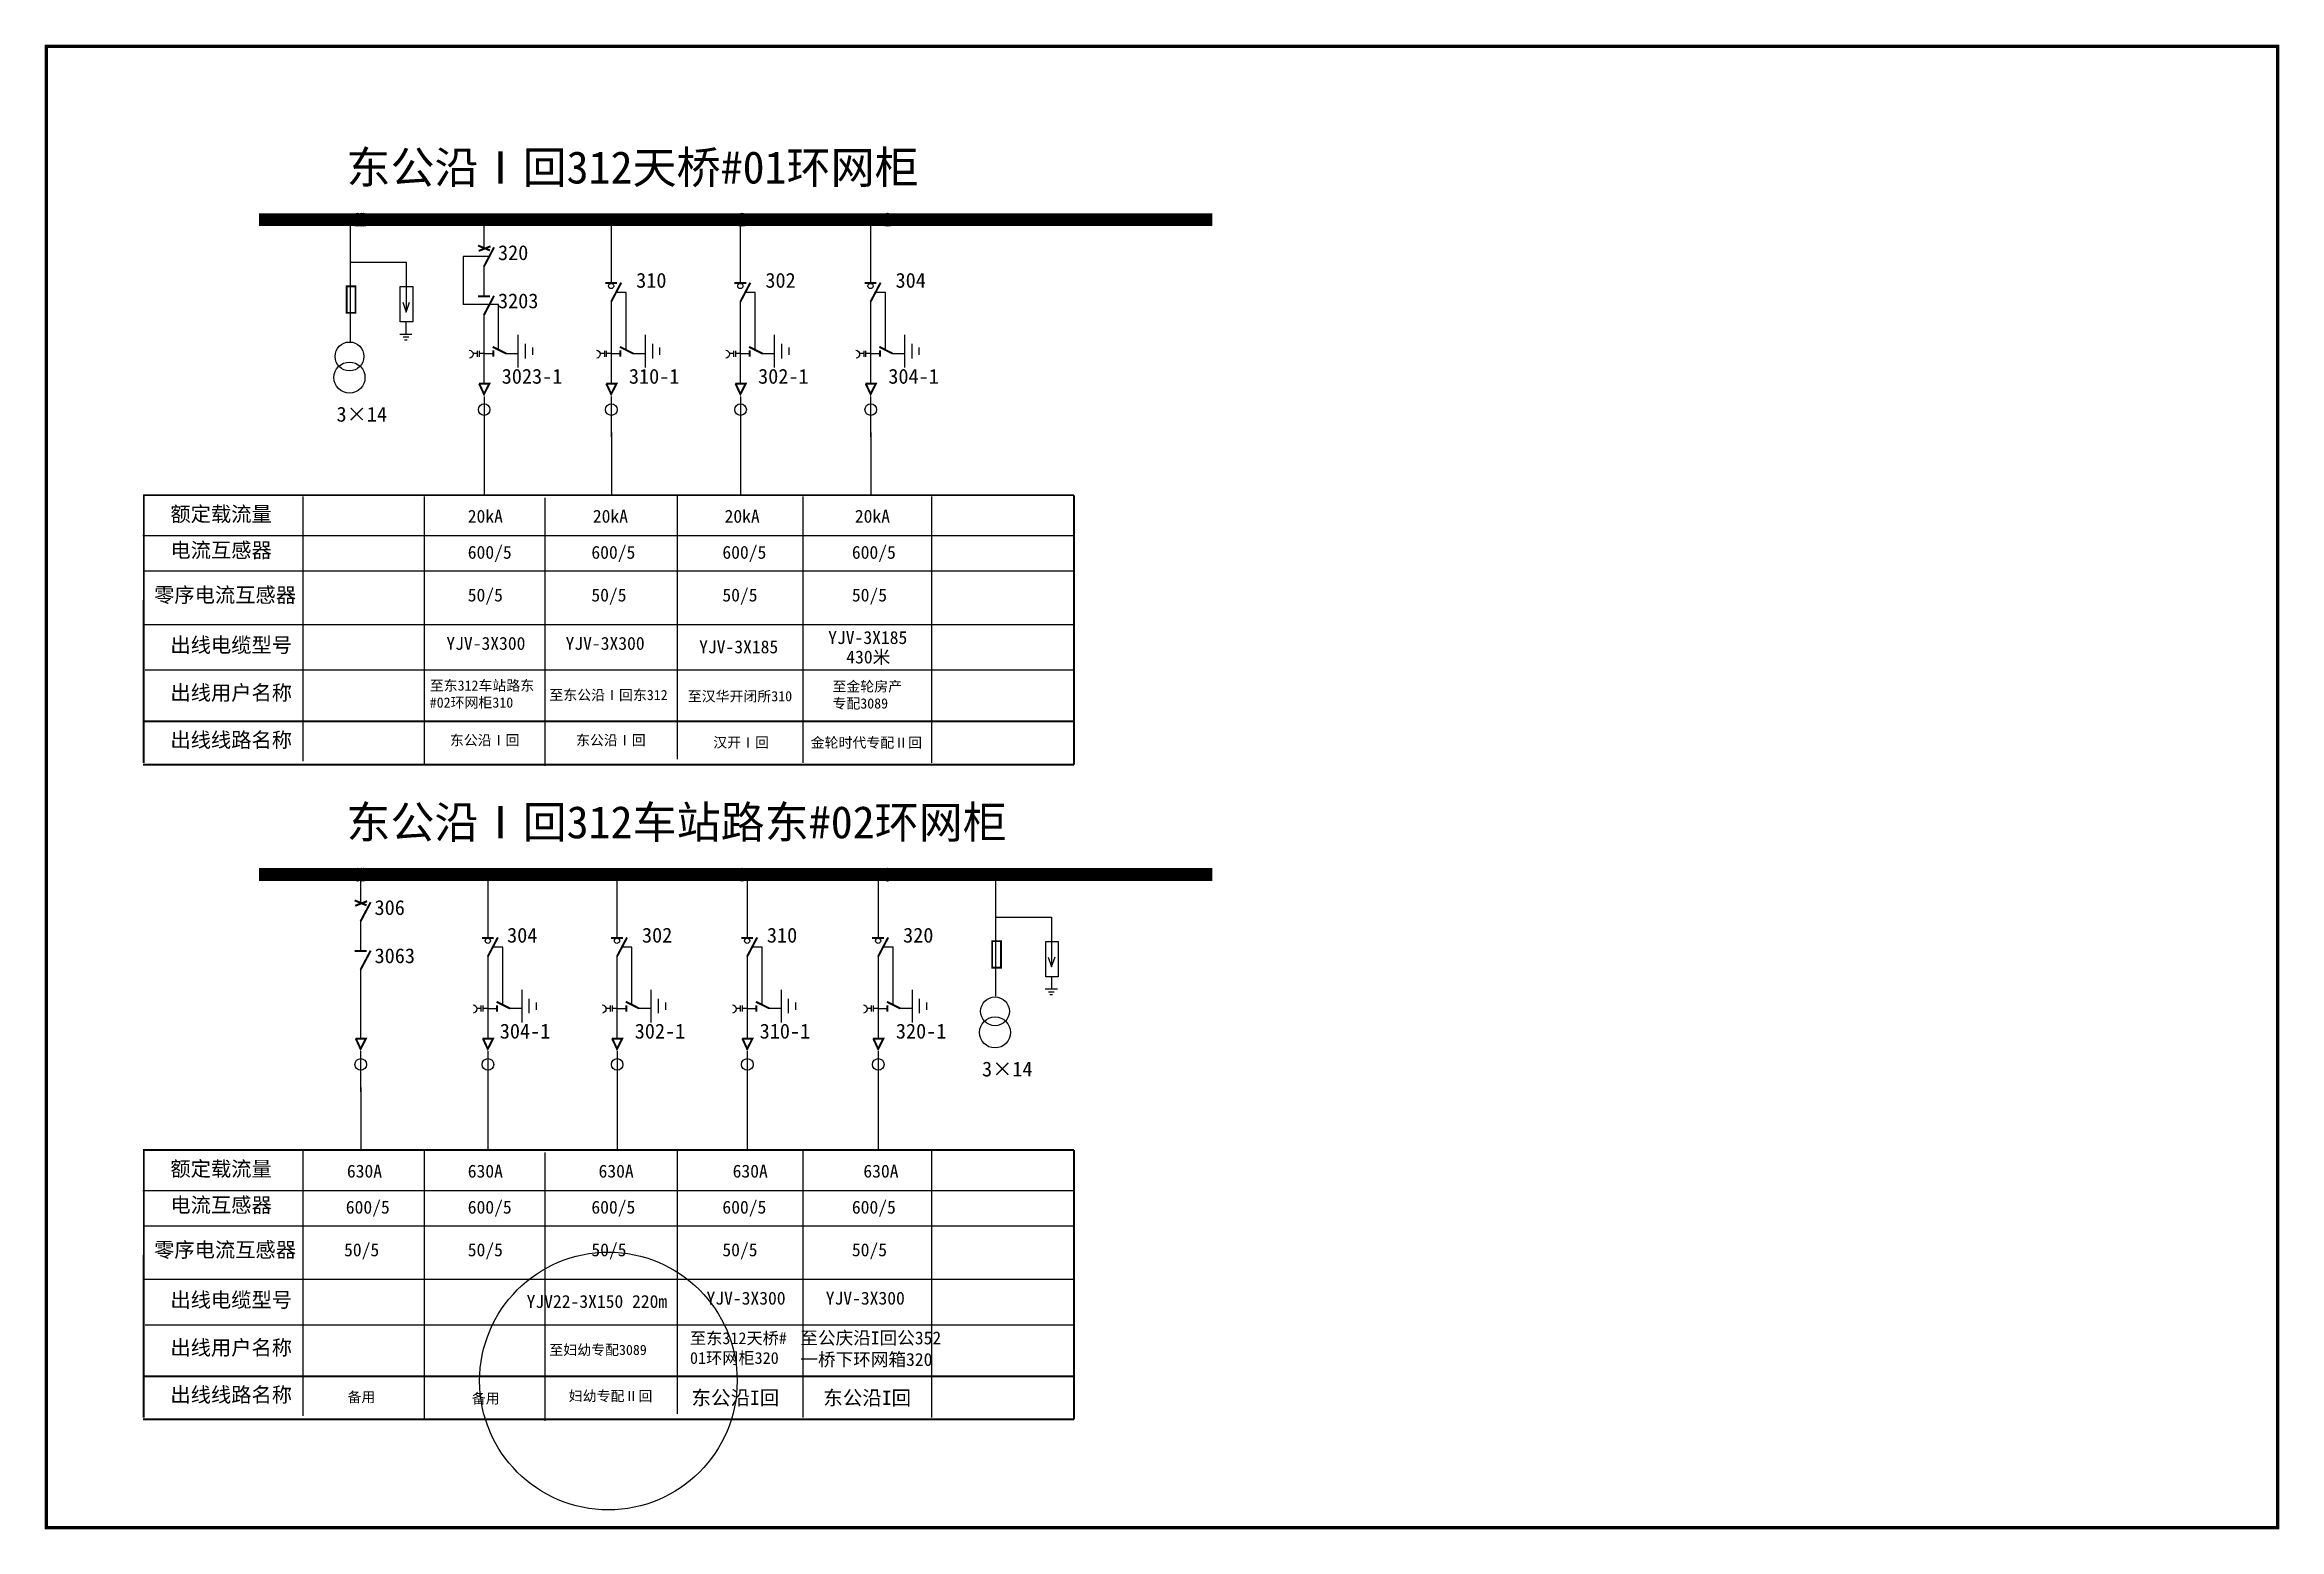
# Model space of a CAD drawing. Extents: x 1306 to 1652, y 78 to 307.
import ezdxf

# ---------------------------------------------------------------- set-up
doc = ezdxf.new("R2010")
doc.units = 0
doc.linetypes.add('ACAD_ISO02W100', pattern=[15, 12, -3])
doc.linetypes.add('CENTER', pattern=[50.8, 31.75, -6.35, 6.35, -6.35])
doc.layers.get('0').update_dxf_attribs({"linetype": 'CONTINUOUS'})
doc.styles.add('SimSun_txtstyle_2.25_0_0', font='', dxfattribs={"height": 2.25})
doc.styles.get("Standard").update_dxf_attribs({"font": ''})
doc.styles.add('字体', font='', dxfattribs={"height": 2.5})
doc.styles.get('SimSun_txtstyle_2.25_0_0').set_extended_font_data('SimSun')
doc.styles.get('Standard').set_extended_font_data('SimSun')
doc.styles.get('字体').set_extended_font_data('SimSun')

# ---------------------------------------------------------------- blocks, each defined once
blk = doc.blocks.new('A$C787C5D5C')
at = {"linetype": 'Continuous', "const_width": 0.5}
blk.add_lwpolyline([(0.25, 229.48), (345.71, 229.48), (345.71, 0.25), (0.25, 0.25)], close=True, dxfattribs=at)

msp = doc.modelspace()

# ---------------------------------------------------------------- linework, layer by layer
for p, q in [((1374.4, 280.9), (1374.4, 275.84)), ((1394.09, 280.9), (1394.09, 270.45)), ((1414.09, 280.9), (1414.09, 270.45)), ((1434.25, 280.9), (1434.25, 270.45)), ((1353.68, 279.47), (1353.68, 261.39)), ((1374.4, 273.21), (1374.4, 268.38)), ((1394.09, 267.61), (1394.09, 254.94)), ((1414.09, 267.61), (1414.09, 254.94)), ((1434.25, 267.61), (1434.25, 254.94)), ((1362.32, 264.39), (1362.32, 262.51)), ((1374.4, 265.53), (1374.4, 254.94)), ((1374.4, 259.51), (1375.84, 259.51)), ((1377.72, 259.55), (1379.68, 259.55)), ((1394.09, 259.51), (1395.53, 259.51)), ((1397.41, 259.55), (1399.37, 259.55)), ((1414.09, 259.51), (1415.53, 259.51)), ((1417.41, 259.55), (1419.38, 259.55)), ((1434.25, 259.51), (1435.69, 259.51)), ((1437.57, 259.55), (1439.53, 259.55)), ((1346.35, 237.4), (1346.35, 196.46)), ((1365.15, 237.4), (1365.15, 195.9)), ((1383.84, 237.21), (1383.84, 195.71)), ((1404.31, 237.7), (1404.31, 196.76)), ((1423.79, 237.4), (1423.79, 196.18)), ((1443.69, 237.4), (1443.69, 196.18)), ((1321.59, 231.36), (1465.76, 231.36)), ((1321.88, 225.87), (1465.76, 225.87)), ((1321.88, 217.6), (1465.76, 217.6)), ((1355.29, 179.57), (1355.29, 174.51)), ((1374.99, 179.57), (1374.99, 169.12)), ((1394.99, 179.57), (1394.99, 169.12)), ((1415.14, 179.57), (1415.14, 169.12)), ((1435.42, 179.57), (1435.42, 169.12)), ((1453.61, 178.14), (1453.61, 160.05)), ((1355.29, 171.87), (1355.29, 167.05)), ((1374.99, 166.28), (1374.99, 153.6)), ((1394.99, 166.28), (1394.99, 153.6)), ((1415.14, 166.28), (1415.14, 153.6)), ((1435.42, 166.28), (1435.42, 153.6)), ((1355.29, 164.2), (1355.29, 153.6)), ((1462.26, 163.06), (1462.26, 161.17)), ((1374.99, 158.17), (1376.43, 158.17)), ((1378.31, 158.21), (1380.27, 158.21)), ((1394.99, 158.17), (1396.43, 158.17)), ((1398.31, 158.21), (1400.27, 158.21)), ((1415.14, 158.17), (1416.58, 158.17)), ((1418.47, 158.21), (1420.43, 158.21)), ((1435.42, 158.17), (1436.86, 158.17)), ((1438.74, 158.21), (1440.7, 158.21)), ((1346.35, 136.07), (1346.35, 95.12)), ((1365.15, 136.07), (1365.15, 94.57)), ((1383.84, 135.88), (1383.84, 94.38)), ((1404.31, 136.37), (1404.31, 95.42)), ((1423.79, 136.07), (1423.79, 94.85)), ((1443.69, 136.07), (1443.69, 94.85)), ((1321.59, 130.02), (1465.76, 130.02)), ((1321.88, 124.53), (1465.76, 124.53)), ((1321.88, 116.26), (1465.76, 116.26))]:
    msp.add_line(p, q)
at = {"linetype": 'Continuous'}
for p, q in [((1353.71, 273.64), (1362.36, 273.64)), ((1362.36, 273.64), (1362.36, 269.98)), ((1362.34, 269.89), (1362.34, 265.97)), ((1361.82, 267.47), (1362.34, 265.92)), ((1362.34, 265.92), (1362.88, 267.49)), ((1363.25, 262.48), (1361.35, 262.48)), ((1362.76, 262.04), (1361.88, 262.04)), ((1362.51, 261.6), (1362.1, 261.6)), ((1453.65, 172.31), (1462.29, 172.31)), ((1462.29, 172.31), (1462.29, 168.65)), ((1461.76, 166.13), (1462.28, 164.59)), ((1462.28, 168.55), (1462.28, 164.64)), ((1462.28, 164.59), (1462.81, 166.16)), ((1463.18, 161.14), (1461.28, 161.14)), ((1462.69, 160.7), (1461.81, 160.7)), ((1462.44, 160.26), (1462.03, 160.26))]:
    msp.add_line(p, q, dxfattribs=at)
at = {"color": 7}
for p, q in [((1375.11, 274.54), (1371.16, 274.54)), ((1371.16, 274.54), (1371.16, 267.12)), ((1379.71, 257.36), (1379.71, 262.4)), ((1380.83, 258.76), (1380.83, 261)), ((1381.95, 259.32), (1381.95, 260.44)), ((1399.4, 257.36), (1399.4, 262.4)), ((1400.52, 258.76), (1400.52, 261)), ((1401.64, 259.32), (1401.64, 260.44)), ((1419.4, 257.36), (1419.4, 262.4)), ((1420.52, 258.76), (1420.52, 261)), ((1421.64, 259.32), (1421.64, 260.44)), ((1439.56, 257.36), (1439.56, 262.4)), ((1440.68, 258.76), (1440.68, 261)), ((1441.8, 259.32), (1441.8, 260.44)), ((1374.43, 247.28), (1374.43, 237.77)), ((1394.12, 247.28), (1394.12, 237.77)), ((1414.12, 247.28), (1414.12, 237.77)), ((1434.28, 247.28), (1434.28, 237.77)), ((1380.29, 156.02), (1380.29, 161.06)), ((1381.42, 157.42), (1381.42, 159.66)), ((1400.29, 156.02), (1400.29, 161.06)), ((1401.42, 157.42), (1401.42, 159.66)), ((1420.45, 156.02), (1420.45, 161.06)), ((1421.57, 157.42), (1421.57, 159.66)), ((1440.73, 156.02), (1440.73, 161.06)), ((1441.85, 157.42), (1441.85, 159.66)), ((1382.54, 157.98), (1382.54, 159.1)), ((1402.54, 157.98), (1402.54, 159.1)), ((1422.69, 157.98), (1422.69, 159.1)), ((1442.97, 157.98), (1442.97, 159.1)), ((1355.32, 145.95), (1355.32, 136.43)), ((1375.01, 145.95), (1375.01, 136.43)), ((1395.01, 145.95), (1395.01, 136.43)), ((1415.17, 145.95), (1415.17, 136.43)), ((1435.45, 145.95), (1435.45, 136.43))]:
    msp.add_line(p, q, dxfattribs=at)
at = {"linetype": 'CENTER'}
for p, q in [((1374.41, 252.89), (1374.41, 246.63)), ((1394.1, 252.89), (1394.1, 246.63)), ((1414.1, 252.89), (1414.1, 246.63)), ((1434.26, 252.89), (1434.26, 246.63)), ((1355.3, 151.56), (1355.3, 145.29)), ((1374.99, 151.56), (1374.99, 145.29)), ((1395, 151.56), (1395, 145.29)), ((1415.15, 151.56), (1415.15, 145.29)), ((1435.43, 151.56), (1435.43, 145.29))]:
    msp.add_line(p, q, dxfattribs=at)
at = {"color": 0, "linetype": 'Continuous'}
for p, q in [((1321.93, 210.57), (1465.76, 210.57)), ((1321.93, 109.23), (1465.76, 109.23))]:
    msp.add_line(p, q, dxfattribs=at)
for points, const_width in [([(1339.57, 280.24), (1487.14, 280.24)], 2), ([(1373.48, 276.23), (1375.32, 275.48)], 0.312), ([(1373.58, 275.4), (1375.42, 276.11)], 0.312), ([(1374.4, 272.99), (1375.96, 275.95)], 0.312), ([(1393.17, 270.41), (1395.01, 270.41)], 0.312), ([(1394.09, 267.53), (1395.65, 270.49)], 0.312), ([(1413.17, 270.41), (1415.01, 270.41)], 0.312), ([(1414.09, 267.53), (1415.65, 270.49)], 0.312), ([(1433.33, 270.41), (1435.17, 270.41)], 0.312), ([(1434.25, 267.53), (1435.81, 270.49)], 0.312), ([(1373.48, 268.37), (1375.32, 268.37)], 0.312), ([(1374.4, 265.49), (1375.96, 268.45)], 0.312), ([(1375.76, 260.55), (1377.84, 259.51)], 0.312), ([(1375.84, 259.99), (1375.84, 259.03)], 0.312), ([(1395.45, 260.55), (1397.53, 259.51)], 0.312), ([(1395.53, 259.99), (1395.53, 259.03)], 0.312), ([(1415.45, 260.55), (1417.53, 259.51)], 0.312), ([(1415.53, 259.99), (1415.53, 259.03)], 0.312), ([(1435.61, 260.55), (1437.69, 259.51)], 0.312), ([(1435.69, 259.99), (1435.69, 259.03)], 0.312), ([(1373.63, 254.84), (1375.22, 254.84), (1374.41, 253.24), (1373.65, 254.87)], 0.312), ([(1393.32, 254.84), (1394.91, 254.84), (1394.1, 253.24), (1393.34, 254.87)], 0.312), ([(1413.33, 254.84), (1414.91, 254.84), (1414.1, 253.24), (1413.34, 254.87)], 0.312), ([(1433.48, 254.84), (1435.07, 254.84), (1434.26, 253.24), (1433.5, 254.87)], 0.312), ([(1321.59, 237.6), (1465.76, 237.6)], 0.3), ([(1321.73, 196.18), (1321.74, 237.6)], 0.3), ([(1465.76, 237.6), (1465.76, 195.9)], 0.3), ([(1465.76, 202.59), (1321.59, 202.59)], 0.3), ([(1465.76, 195.91), (1321.59, 195.91)], 0.3), ([(1339.57, 178.91), (1487.14, 178.91)], 2), ([(1354.37, 174.9), (1356.22, 174.14)], 0.312), ([(1354.47, 174.06), (1356.31, 174.77)], 0.312), ([(1355.29, 171.65), (1356.86, 174.61)], 0.312), ([(1354.37, 167.04), (1356.22, 167.04)], 0.312), ([(1355.29, 164.16), (1356.86, 167.12)], 0.312), ([(1374.07, 169.08), (1375.91, 169.08)], 0.312), ([(1374.99, 166.2), (1376.55, 169.16)], 0.312), ([(1394.07, 169.08), (1395.91, 169.08)], 0.312), ([(1394.99, 166.2), (1396.55, 169.16)], 0.312), ([(1414.22, 169.08), (1416.06, 169.08)], 0.312), ([(1415.14, 166.2), (1416.7, 169.16)], 0.312), ([(1434.5, 169.08), (1436.34, 169.08)], 0.312), ([(1435.42, 166.2), (1436.98, 169.16)], 0.312), ([(1376.35, 159.21), (1378.43, 158.17)], 0.312), ([(1396.35, 159.21), (1398.43, 158.17)], 0.312), ([(1416.5, 159.21), (1418.59, 158.17)], 0.312), ([(1436.78, 159.21), (1438.86, 158.17)], 0.312), ([(1376.43, 158.65), (1376.43, 157.69)], 0.312), ([(1396.43, 158.65), (1396.43, 157.69)], 0.312), ([(1416.58, 158.65), (1416.58, 157.69)], 0.312), ([(1436.86, 158.65), (1436.86, 157.69)], 0.312), ([(1354.53, 153.51), (1356.12, 153.51), (1355.3, 151.9), (1354.55, 153.54)], 0.312), ([(1374.22, 153.51), (1375.81, 153.51), (1374.99, 151.9), (1374.24, 153.54)], 0.312), ([(1394.22, 153.51), (1395.81, 153.51), (1395, 151.9), (1394.24, 153.54)], 0.312), ([(1414.38, 153.51), (1415.97, 153.51), (1415.15, 151.9), (1414.4, 153.54)], 0.312), ([(1434.65, 153.51), (1436.24, 153.51), (1435.43, 151.9), (1434.67, 153.54)], 0.312), ([(1321.59, 136.27), (1465.76, 136.27)], 0.3), ([(1321.73, 94.85), (1321.74, 136.27)], 0.3), ([(1465.76, 136.27), (1465.76, 94.57)], 0.3), ([(1465.76, 101.26), (1321.59, 101.26)], 0.3), ([(1465.76, 94.57), (1321.59, 94.57)], 0.3)]:
    msp.add_lwpolyline(points, dxfattribs=dict(const_width=const_width))
at = {"const_width": 0.3}
for points in [[(1353.14, 265.82), (1353.14, 269.91), (1354.51, 269.91), (1354.51, 265.82)], [(1453.08, 164.49), (1453.08, 168.58), (1454.45, 168.58), (1454.45, 164.49)]]:
    msp.add_lwpolyline(points, close=True, dxfattribs=at)
at = {"linetype": 'Continuous'}
for points in [[(1361.44, 269.87), (1363.37, 269.87), (1363.37, 264.4), (1361.44, 264.4)], [(1461.38, 168.54), (1463.31, 168.54), (1463.31, 163.06), (1461.38, 163.06)]]:
    msp.add_lwpolyline(points, close=True, dxfattribs=at)
at = {"linetype": 'ACAD_ISO02W100'}
for points in [[(1376.67, 260.06), (1376.67, 267.1), (1371.16, 267.1)], [(1396.41, 259.97), (1396.41, 268.98), (1394.85, 268.98)], [(1416.41, 259.97), (1416.41, 268.98), (1414.86, 268.98)], [(1436.57, 259.97), (1436.57, 268.98), (1435.01, 268.98)], [(1377.31, 158.64), (1377.31, 167.64), (1375.75, 167.64)], [(1397.31, 158.64), (1397.31, 167.64), (1395.75, 167.64)], [(1417.46, 158.64), (1417.46, 167.64), (1415.91, 167.64)], [(1437.74, 158.64), (1437.74, 167.64), (1436.18, 167.64)]]:
    msp.add_lwpolyline(points, dxfattribs=at)
for points in [[(1372.13, 260.06, -0.877934), (1372.16, 258.79)], [(1391.82, 260.06, -0.877934), (1391.85, 258.79)], [(1411.83, 260.06, -0.877934), (1411.85, 258.79)], [(1431.98, 260.06, -0.877934), (1432.01, 258.79)], [(1372.72, 158.73, -0.877934), (1372.74, 157.46)], [(1392.72, 158.73, -0.877934), (1392.75, 157.46)], [(1412.88, 158.73, -0.877934), (1412.9, 157.46)], [(1433.15, 158.73, -0.877934), (1433.18, 157.46)]]:
    msp.add_lwpolyline(points, format="xyb")
for points in [[(1373.35, 259.52), (1372.69, 259.52)], [(1373.35, 259.96), (1373.35, 259.01)], [(1373.64, 259.96), (1373.64, 259.01)], [(1374.4, 259.52), (1373.64, 259.52)], [(1393.04, 259.52), (1392.38, 259.52)], [(1393.04, 259.96), (1393.04, 259.01)], [(1393.33, 259.96), (1393.33, 259.01)], [(1394.09, 259.52), (1393.33, 259.52)], [(1413.04, 259.52), (1412.39, 259.52)], [(1413.04, 259.96), (1413.04, 259.01)], [(1413.34, 259.96), (1413.34, 259.01)], [(1414.09, 259.52), (1413.34, 259.52)], [(1433.2, 259.52), (1432.54, 259.52)], [(1433.2, 259.96), (1433.2, 259.01)], [(1433.49, 259.96), (1433.49, 259.01)], [(1434.25, 259.52), (1433.49, 259.52)], [(1373.94, 158.19), (1373.28, 158.19)], [(1373.94, 158.63), (1373.94, 157.68)], [(1374.23, 158.63), (1374.23, 157.68)], [(1374.98, 158.19), (1374.23, 158.19)], [(1393.94, 158.19), (1393.28, 158.19)], [(1393.94, 158.63), (1393.94, 157.68)], [(1394.23, 158.63), (1394.23, 157.68)], [(1394.98, 158.19), (1394.23, 158.19)], [(1414.09, 158.19), (1413.44, 158.19)], [(1414.09, 158.63), (1414.09, 157.68)], [(1414.39, 158.63), (1414.39, 157.68)], [(1415.14, 158.19), (1414.39, 158.19)], [(1434.37, 158.19), (1433.71, 158.19)], [(1434.37, 158.63), (1434.37, 157.68)], [(1434.66, 158.63), (1434.66, 157.68)], [(1435.42, 158.19), (1434.66, 158.19)]]:
    msp.add_lwpolyline(points)
for centre, radius in [((1354.83, 280.22), 0.996), ((1355.45, 280.22), 0.996), ((1355.69, 280.22), 0.996), ((1414.3, 280.22), 0.996), ((1414.4, 280.22), 0.996), ((1436.9, 280.22), 0.996), ((1394.09, 269.97), 0.4), ((1414.09, 269.97), 0.4), ((1434.25, 269.97), 0.4), ((1374.43, 250.84), 0.901), ((1394.12, 250.84), 0.901), ((1414.12, 250.84), 0.901), ((1434.28, 250.84), 0.901), ((1354.83, 178.88), 0.996), ((1355.45, 178.88), 0.996), ((1355.69, 178.88), 0.996), ((1414.3, 178.88), 0.996), ((1414.4, 178.88), 0.996), ((1436.9, 178.88), 0.996), ((1374.99, 168.64), 0.4), ((1394.99, 168.64), 0.4), ((1415.14, 168.64), 0.4), ((1435.42, 168.64), 0.4), ((1355.32, 149.51), 0.901), ((1375.02, 149.51), 0.901), ((1395.02, 149.51), 0.901), ((1415.17, 149.51), 0.901), ((1435.45, 149.51), 0.901)]:
    msp.add_circle(centre, radius)
at = {"linetype": 'Continuous'}
for centre, radius in [((1353.58, 259.07), 2.23), ((1353.58, 255.8), 2.4), ((1453.52, 157.73), 2.23), ((1453.52, 154.47), 2.4)]:
    msp.add_circle(centre, radius, dxfattribs=at)
at = {"color": 1}
msp.add_circle((1393.66, 100.52), 19.94, dxfattribs=at)

# ---------------------------------------------------------------- block references
at = {"color": 7}
msp.add_blockref('A$C787C5D5C', (1306.39, 77.57), dxfattribs=at)

# ---------------------------------------------------------------- texts
for s, p in [('东公沿Ⅰ回312天桥#01环网柜', (1353.1, 285.83)), ('东公沿Ⅰ回312车站路东#02环网柜', (1353.1, 184.5))]:
    msp.add_text(s, height=5, dxfattribs=at).set_placement(p)
for s, height, p in [('320', 2.3, (1376.57, 273.98)), ('310', 2.3, (1397.96, 269.7)), ('302', 2.3, (1417.97, 269.7)), ('304', 2.3, (1438.12, 269.7)), ('3203', 2.3, (1376.57, 266.52)), ('3023-1', 2.3, (1377.15, 254.85)), ('310-1', 2.3, (1396.84, 254.85)), ('302-1', 2.3, (1416.84, 254.85)), ('304-1', 2.3, (1437, 254.85)), ('3×14', 2.3, (1351.57, 248.98)), ('20kA', 2, (1371.89, 233.34)), ('20kA', 2, (1391.26, 233.34)), ('20kA', 2, (1411.65, 233.34)), ('20kA', 2, (1431.82, 233.34)), ('600/5', 2, (1371.89, 227.76)), ('600/5', 2, (1391.03, 227.76)), ('600/5', 2, (1411.31, 227.76)), ('600/5', 2, (1431.36, 227.76)), ('50/5', 2, (1371.89, 221.15)), ('50/5', 2, (1391.03, 221.15)), ('50/5', 2, (1411.31, 221.15)), ('50/5', 2, (1431.36, 221.15)), ('YJV-3X300', 2, (1368.57, 213.67)), ('YJV-3X300', 2, (1387.03, 213.67)), ('YJV-3X185', 2, (1407.71, 213.13)), ('YJV-3X185', 2, (1427.69, 214.57)), ('430米', 2, (1430.49, 211.56)), ('306', 2.3, (1357.46, 172.64)), ('304', 2.3, (1377.98, 168.36)), ('302', 2.3, (1398.86, 168.36)), ('310', 2.3, (1418.2, 168.36)), ('320', 2.3, (1439.29, 168.36)), ('3063', 2.3, (1357.46, 165.18)), ('304-1', 2.3, (1376.85, 153.51)), ('302-1', 2.3, (1397.74, 153.51)), ('310-1', 2.3, (1417.08, 153.51)), ('320-1', 2.3, (1438.17, 153.51)), ('3×14', 2.3, (1451.51, 147.65)), ('630A', 2, (1353.18, 132)), ('630A', 2, (1371.89, 132)), ('630A', 2, (1392.14, 132)), ('630A', 2, (1412.9, 132)), ('630A', 2, (1433.14, 132)), ('600/5', 2, (1353.01, 126.42)), ('600/5', 2, (1371.89, 126.42)), ('600/5', 2, (1391.03, 126.42)), ('600/5', 2, (1411.31, 126.42)), ('600/5', 2, (1431.36, 126.42)), ('50/5', 2, (1352.74, 119.82)), ('50/5', 2, (1371.89, 119.82)), ('50/5', 2, (1391.03, 119.82)), ('50/5', 2, (1411.31, 119.82)), ('50/5', 2, (1431.36, 119.82)), ('YJV-3X300', 2, (1408.85, 112.34)), ('YJV-3X300', 2, (1427.31, 112.34)), ('YJV22-3X150 220m', 2, (1381, 111.83))]:
    msp.add_text(s, height=height).set_placement(p)
at = {"style": '字体'}
for p in [(1406.53, 96.82), (1426.93, 96.81)]:
    msp.add_text('东公沿I回', height=2.215, dxfattribs=at).set_placement(p)
at = {"attachment_point": 1}
for s, insert, char_height, width in [('额定载流量', (1325.85, 235.84), 2.302, 27.6463), ('电流互感器', (1325.85, 230.25), 2.302, 27.6463), ('零序电流互感器', (1323.33, 223.32), 2.302, 27.6463), ('出线电缆型号', (1325.85, 215.57), 2.302, 27.6463), ('出线用户名称', (1325.85, 208.18), 2.302, 27.6463), ('至东312车站路东#02环网柜310', (1366.01, 208.94), 1.5805, 18.2329), ('至东公沿Ⅰ回东312', (1384.53, 207.47), 1.58, 24.1995), ('至金轮房产专配3089', (1428.35, 208.8), 1.5805, 12.1407), ('至汉华开闭所310', (1405.95, 207.28), 1.58, 25.8148), ('出线线路名称', (1325.85, 200.88), 2.302, 27.6463), ('东公沿Ⅰ回', (1369.13, 200.48), 1.58, 24.1995), ('东公沿Ⅰ回', (1388.66, 200.48), 1.58, 24.1995), ('汉开Ⅰ回', (1409.9, 200.13), 1.58, 24.0085), ('金轮时代专配Ⅱ回', (1424.98, 200.1), 1.58, 18.9793), ('额定载流量', (1325.85, 134.51), 2.302, 27.6463), ('电流互感器', (1325.85, 128.92), 2.302, 27.6463), ('零序电流互感器', (1323.33, 121.98), 2.302, 27.6463), ('出线电缆型号', (1325.85, 114.23), 2.302, 27.6463), ('出线用户名称', (1325.85, 106.84), 2.302, 27.6463), ('至妇幼专配3089', (1384.53, 106.13), 1.58, 24.1995), ('出线线路名称', (1325.85, 99.55), 2.302, 27.6463), ('备用', (1353.27, 98.83), 1.58, 24.1995), ('备用', (1372.52, 98.62), 1.58, 24.1995), ('妇幼专配Ⅱ回', (1387.53, 98.99), 1.58, 24.1995)]:
    msp.add_mtext(s, dxfattribs=dict(at, insert=insert, char_height=char_height, width=width))
at = {"color": 7, "insert": (1406.29, 108.06), "char_height": 1.835, "width": 24.9303, "attachment_point": 1, "style": '字体'}
msp.add_mtext('至东312天桥#\\P01环网柜320', dxfattribs=at)
at = {"insert": (1423.38, 108.19), "char_height": 2, "width": 35.94, "attachment_point": 1, "style": 'SimSun_txtstyle_2.25_0_0'}
msp.add_mtext('至公庆沿I回公352^J一桥下环网箱320', dxfattribs=at)

doc.saveas('drawing.dxf')
